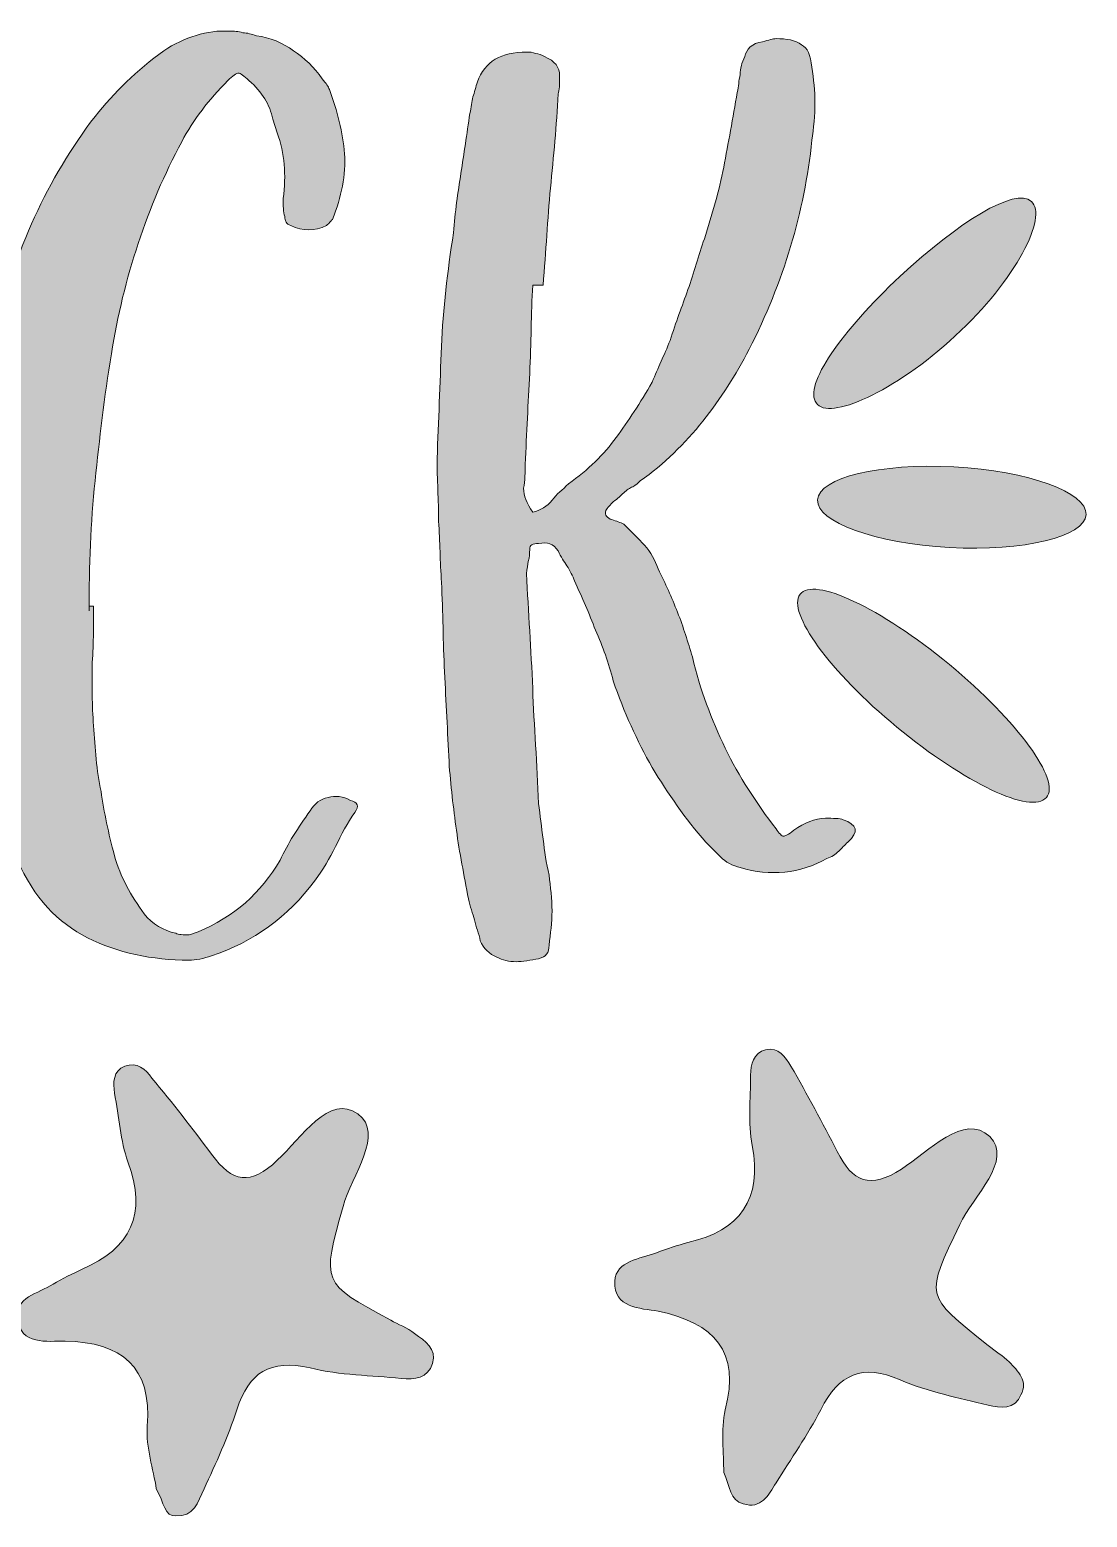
# Model space of a CAD drawing. Header units: inches. Extents: x 0.5 to 5.47, y 0.5 to 5.5.
# Drawn here: x 3.938 to 4.921, y 0.618 to 2.001 of the extents above; entities that cross this region are included whole.
import ezdxf

# ---------------------------------------------------------------- set-up
doc = ezdxf.new("R2010")
doc.units = ezdxf.units.IN
doc.header["$MEASUREMENT"] = 0
doc.layers.add('Calque 1', color=7, linetype='Continuous')

# ---------------------------------------------------------------- blocks, each defined once
blk = doc.blocks.new('block 9')
at = {"layer": 'Calque 1', "true_color": 0xffffff}
h = blk.add_hatch(color=7, dxfattribs=at)
h.dxf.hatch_style = 2
edge = h.paths.add_edge_path()
edge.add_spline(control_points=[(3.9972, 1.4653), (3.9972, 1.4458), (3.9972, 1.4278), (3.9958, 1.4097), (3.9958, 1.3917), (3.9958, 1.3736), (3.9972, 1.3542), (3.9986, 1.3333), (4, 1.3125), (4.0042, 1.2931), (4.0069, 1.2736), (4.0111, 1.2542), (4.0167, 1.2333), (4.0222, 1.2139), (4.0319, 1.1958), (4.0444, 1.1792), (4.0514, 1.1694), (4.0625, 1.1639), (4.0736, 1.1611), (4.0764, 1.1597), (4.0806, 1.1597), (4.0861, 1.1597), (4.0875, 1.1597), (4.0903, 1.1611), (4.0944, 1.1625), (4.1278, 1.1764), (4.1528, 1.1986), (4.1708, 1.2292), (4.1778, 1.2444), (4.1875, 1.2597), (4.1986, 1.275), (4.2028, 1.2819), (4.2083, 1.2861), (4.2153, 1.2875), (4.2222, 1.2889), (4.2292, 1.2889), (4.2361, 1.2847), (4.2431, 1.2833), (4.2444, 1.2792), (4.2403, 1.2736), (4.2333, 1.2639), (4.2278, 1.2528), (4.2222, 1.2417), (4.2167, 1.2306), (4.2111, 1.2208), (4.2028, 1.2097), (4.1778, 1.1764), (4.1458, 1.1528), (4.1069, 1.1403), (4.1, 1.1375), (4.0917, 1.1361), (4.0861, 1.1361), (4.0514, 1.1361), (4.0194, 1.1431), (3.9917, 1.1569), (3.9639, 1.1708), (3.9417, 1.1944), (3.9264, 1.2292), (3.9194, 1.2458), (3.9125, 1.2611), (3.9083, 1.2778), (3.9042, 1.2944), (3.9, 1.3111), (3.8958, 1.3278), (3.8917, 1.3472), (3.8875, 1.3653), (3.8861, 1.3833), (3.8847, 1.4014), (3.8833, 1.4194), (3.8819, 1.4389), (3.8806, 1.4875), (3.8819, 1.5347), (3.8861, 1.5806), (3.8903, 1.6264), (3.8972, 1.6736), (3.9069, 1.7208), (3.9236, 1.7958), (3.9542, 1.8625), (3.9986, 1.9208), (4.0167, 1.9431), (4.0375, 1.9639), (4.0625, 1.9819), (4.0819, 1.9944), (4.1028, 2.0014), (4.1236, 2), (4.1278, 2), (4.1319, 2), (4.1361, 1.9986), (4.1403, 1.9986), (4.1444, 1.9972), (4.1486, 1.9958), (4.1611, 1.9944), (4.1736, 1.9889), (4.1833, 1.9819), (4.1931, 1.975), (4.2028, 1.9667), (4.2097, 1.9556), (4.2139, 1.9514), (4.2153, 1.9486), (4.2167, 1.9458), (4.2236, 1.9264), (4.2292, 1.9056), (4.2306, 1.8861), (4.2319, 1.8667), (4.2278, 1.8458), (4.2194, 1.825), (4.2181, 1.8236), (4.2181, 1.8236), (4.2167, 1.8222), (4.2167, 1.8208), (4.2153, 1.8208), (4.2139, 1.8194), (4.2028, 1.8139), (4.1917, 1.8139), (4.1806, 1.8194), (4.1764, 1.8208), (4.175, 1.8236), (4.175, 1.8278), (4.1736, 1.8319), (4.1736, 1.8375), (4.1736, 1.8444), (4.1764, 1.8667), (4.175, 1.8861), (4.1681, 1.9056), (4.1681, 1.9056), (4.1639, 1.9181), (4.1639, 1.9181), (4.1611, 1.9319), (4.1542, 1.9431), (4.1417, 1.9542), (4.1375, 1.9583), (4.1333, 1.9611), (4.1319, 1.9611), (4.1306, 1.9611), (4.1264, 1.9583), (4.1222, 1.9542), (4.1042, 1.9361), (4.0903, 1.9181), (4.0792, 1.8972), (4.0472, 1.8375), (4.025, 1.7708), (4.0139, 1.7), (4.0069, 1.6597), (4.0028, 1.6208), (3.9986, 1.5819), (3.9944, 1.5431), (3.9931, 1.5028), (3.9931, 1.4611), (3.9931, 1.4611), (3.9931, 1.4653), (3.9931, 1.4653), (3.9931, 1.4653), (3.9972, 1.4653), (3.9972, 1.4653)], knot_values=[0, 0, 0, 0, 1, 1, 1, 2, 2, 2, 3, 3, 3, 4, 4, 4, 5, 5, 5, 6, 6, 6, 7, 7, 7, 8, 8, 8, 9, 9, 9, 10, 10, 10, 11, 11, 11, 12, 12, 12, 13, 13, 13, 14, 14, 14, 15, 15, 15, 16, 16, 16, 17, 17, 17, 18, 18, 18, 19, 19, 19, 20, 20, 20, 21, 21, 21, 22, 22, 22, 23, 23, 23, 24, 24, 24, 25, 25, 25, 26, 26, 26, 27, 27, 27, 28, 28, 28, 29, 29, 29, 30, 30, 30, 31, 31, 31, 32, 32, 32, 33, 33, 33, 34, 34, 34, 35, 35, 35, 36, 36, 36, 37, 37, 37, 38, 38, 38, 39, 39, 39, 40, 40, 40, 41, 41, 41, 42, 42, 42, 43, 43, 43, 44, 44, 44, 45, 45, 45, 46, 46, 46, 47, 47, 47, 48, 48, 48, 49, 49, 49, 50, 50, 50, 51, 51, 51, 51], degree=3, periodic=1)
h = blk.add_hatch(color=7, dxfattribs=at)
h.dxf.hatch_style = 2
edge = h.paths.add_edge_path()
edge.add_spline(control_points=[(4.4056, 1.7639), (4.4042, 1.7375), (4.4042, 1.7097), (4.4028, 1.6819), (4.4014, 1.6542), (4.4, 1.6264), (4.3986, 1.5972), (4.3986, 1.5903), (4.3986, 1.5819), (4.3972, 1.575), (4.3972, 1.5681), (4.4, 1.5611), (4.4056, 1.5528), (4.4125, 1.5542), (4.4194, 1.5583), (4.4236, 1.5639), (4.4278, 1.5694), (4.4333, 1.5736), (4.4389, 1.5792), (4.4569, 1.5917), (4.4722, 1.6069), (4.4833, 1.6222), (4.4944, 1.6375), (4.5056, 1.6542), (4.5167, 1.6736), (4.5194, 1.6806), (4.5222, 1.6861), (4.525, 1.6931), (4.5278, 1.6986), (4.5306, 1.7056), (4.5333, 1.7125), (4.5389, 1.7292), (4.5444, 1.7444), (4.55, 1.7597), (4.5556, 1.775), (4.5597, 1.7917), (4.5653, 1.8069), (4.5722, 1.8292), (4.5792, 1.8514), (4.5833, 1.8736), (4.5875, 1.8958), (4.5917, 1.9194), (4.5958, 1.9431), (4.5972, 1.9486), (4.5972, 1.9542), (4.5986, 1.9597), (4.5986, 1.9653), (4.6, 1.9708), (4.6028, 1.9764), (4.6042, 1.9833), (4.6097, 1.9889), (4.6194, 1.9903), (4.625, 1.9917), (4.6292, 1.9931), (4.6319, 1.9931), (4.6417, 1.9931), (4.65, 1.9917), (4.6556, 1.9875), (4.6611, 1.9847), (4.6639, 1.9778), (4.6653, 1.9667), (4.6667, 1.9556), (4.6681, 1.9444), (4.6681, 1.9333), (4.6681, 1.9222), (4.6667, 1.9097), (4.6653, 1.8986), (4.6583, 1.8319), (4.6389, 1.7667), (4.6069, 1.7042), (4.5944, 1.6806), (4.5806, 1.6583), (4.5639, 1.6375), (4.5472, 1.6167), (4.5278, 1.5972), (4.5056, 1.5819), (4.5042, 1.5806), (4.5014, 1.5778), (4.4986, 1.5764), (4.4958, 1.575), (4.4931, 1.5736), (4.4903, 1.5708), (4.4875, 1.5681), (4.4847, 1.5653), (4.4806, 1.5625), (4.4778, 1.5597), (4.475, 1.5569), (4.4736, 1.5542), (4.4722, 1.55), (4.475, 1.5472), (4.4792, 1.5458), (4.4833, 1.5444), (4.4875, 1.5431), (4.4903, 1.5417), (4.4972, 1.5347), (4.5042, 1.5278), (4.5097, 1.5222), (4.5153, 1.5153), (4.5194, 1.5083), (4.5222, 1.5), (4.5292, 1.4861), (4.5347, 1.4736), (4.5403, 1.4597), (4.5458, 1.4458), (4.55, 1.4319), (4.5542, 1.4181), (4.5611, 1.3875), (4.5722, 1.3597), (4.5847, 1.3333), (4.5972, 1.3069), (4.6139, 1.2819), (4.6319, 1.2583), (4.6347, 1.2542), (4.6375, 1.2514), (4.6389, 1.2514), (4.6403, 1.2514), (4.6431, 1.2528), (4.6486, 1.2569), (4.6583, 1.2639), (4.6681, 1.2681), (4.6778, 1.2681), (4.6847, 1.2681), (4.6917, 1.2681), (4.6944, 1.2667), (4.7069, 1.2625), (4.7097, 1.2556), (4.6986, 1.2458), (4.6958, 1.2431), (4.6931, 1.2403), (4.6903, 1.2375), (4.6875, 1.2347), (4.6833, 1.2319), (4.6792, 1.2306), (4.6542, 1.2167), (4.6264, 1.2139), (4.5986, 1.2222), (4.5917, 1.2236), (4.5847, 1.2278), (4.5806, 1.2319), (4.5764, 1.2361), (4.5708, 1.2417), (4.5667, 1.2458), (4.5472, 1.2681), (4.5319, 1.2903), (4.5167, 1.3153), (4.5028, 1.3403), (4.4903, 1.3667), (4.4806, 1.3958), (4.4764, 1.4125), (4.4708, 1.4278), (4.4639, 1.4431), (4.4583, 1.4583), (4.4514, 1.4736), (4.4444, 1.4889), (4.4431, 1.4931), (4.4403, 1.4986), (4.4375, 1.5028), (4.4347, 1.5069), (4.4319, 1.5111), (4.4292, 1.5167), (4.425, 1.5236), (4.4194, 1.525), (4.4111, 1.5236), (4.4056, 1.5236), (4.4028, 1.5222), (4.4028, 1.5181), (4.4028, 1.5139), (4.4028, 1.5111), (4.4014, 1.5069), (4.4014, 1.5042), (4.4, 1.5), (4.4, 1.4958), (4.4014, 1.4597), (4.4042, 1.425), (4.4056, 1.3889), (4.4069, 1.3542), (4.4097, 1.3181), (4.4111, 1.2819), (4.4125, 1.2708), (4.4139, 1.2597), (4.4153, 1.2486), (4.4167, 1.2375), (4.4181, 1.2264), (4.4208, 1.2153), (4.4222, 1.2042), (4.4236, 1.1931), (4.4236, 1.1819), (4.4236, 1.1708), (4.4222, 1.1611), (4.4208, 1.15), (4.4208, 1.1431), (4.4181, 1.1389), (4.4111, 1.1375), (4.4042, 1.1361), (4.3958, 1.1347), (4.3903, 1.1347), (4.3833, 1.1347), (4.3778, 1.1361), (4.3722, 1.1389), (4.3653, 1.1417), (4.3597, 1.1472), (4.3569, 1.1542), (4.3556, 1.1611), (4.3528, 1.1667), (4.3514, 1.1736), (4.35, 1.1792), (4.3472, 1.1861), (4.3458, 1.1931), (4.3417, 1.2153), (4.3375, 1.2361), (4.3347, 1.2569), (4.3319, 1.2778), (4.3292, 1.2986), (4.3278, 1.3208), (4.3264, 1.3486), (4.325, 1.3764), (4.3236, 1.4042), (4.3222, 1.4319), (4.3222, 1.4597), (4.3208, 1.4875), (4.3194, 1.5069), (4.3194, 1.525), (4.3181, 1.5444), (4.3181, 1.5639), (4.3167, 1.5833), (4.3167, 1.6028), (4.3181, 1.6375), (4.3194, 1.6722), (4.3208, 1.7069), (4.3222, 1.7417), (4.3264, 1.7764), (4.3319, 1.8125), (4.3333, 1.8319), (4.3361, 1.85), (4.3389, 1.8681), (4.3417, 1.8861), (4.3444, 1.9042), (4.3472, 1.9236), (4.3486, 1.9292), (4.3486, 1.9347), (4.35, 1.9389), (4.3514, 1.9431), (4.3528, 1.9486), (4.3542, 1.9528), (4.3611, 1.9722), (4.3764, 1.9806), (4.4, 1.9806), (4.4028, 1.9806), (4.4056, 1.9806), (4.4083, 1.9792), (4.4111, 1.9792), (4.4139, 1.9778), (4.4167, 1.9764), (4.4264, 1.9722), (4.4306, 1.9667), (4.4306, 1.9583), (4.4306, 1.9514), (4.4306, 1.9444), (4.4292, 1.9417), (4.4278, 1.9125), (4.425, 1.8833), (4.4222, 1.8542), (4.4194, 1.825), (4.4181, 1.7958), (4.4153, 1.7639), (4.4153, 1.7639), (4.4056, 1.7639), (4.4056, 1.7639)], knot_values=[0, 0, 0, 0, 1, 1, 1, 2, 2, 2, 3, 3, 3, 4, 4, 4, 5, 5, 5, 6, 6, 6, 7, 7, 7, 8, 8, 8, 9, 9, 9, 10, 10, 10, 11, 11, 11, 12, 12, 12, 13, 13, 13, 14, 14, 14, 15, 15, 15, 16, 16, 16, 17, 17, 17, 18, 18, 18, 19, 19, 19, 20, 20, 20, 21, 21, 21, 22, 22, 22, 23, 23, 23, 24, 24, 24, 25, 25, 25, 26, 26, 26, 27, 27, 27, 28, 28, 28, 29, 29, 29, 30, 30, 30, 31, 31, 31, 32, 32, 32, 33, 33, 33, 34, 34, 34, 35, 35, 35, 36, 36, 36, 37, 37, 37, 38, 38, 38, 39, 39, 39, 40, 40, 40, 41, 41, 41, 42, 42, 42, 43, 43, 43, 44, 44, 44, 45, 45, 45, 46, 46, 46, 47, 47, 47, 48, 48, 48, 49, 49, 49, 50, 50, 50, 51, 51, 51, 52, 52, 52, 53, 53, 53, 54, 54, 54, 55, 55, 55, 56, 56, 56, 57, 57, 57, 58, 58, 58, 59, 59, 59, 60, 60, 60, 61, 61, 61, 62, 62, 62, 63, 63, 63, 64, 64, 64, 65, 65, 65, 66, 66, 66, 67, 67, 67, 68, 68, 68, 69, 69, 69, 70, 70, 70, 71, 71, 71, 72, 72, 72, 73, 73, 73, 74, 74, 74, 75, 75, 75, 76, 76, 76, 77, 77, 77, 78, 78, 78, 79, 79, 79, 80, 80, 80, 81, 81, 81, 82, 82, 82, 83, 83, 83, 84, 84, 84, 85, 85, 85, 86, 86, 86, 87, 87, 87, 88, 88, 88, 89, 89, 89, 89], degree=3, periodic=1)
at = {"layer": 'Calque 1', "lineweight": 0}
for points, knots in [([(3.9972, 1.4653), (3.9972, 1.4458), (3.9972, 1.4278), (3.9958, 1.4097), (3.9958, 1.3917), (3.9958, 1.3736), (3.9972, 1.3542), (3.9986, 1.3333), (4, 1.3125), (4.0042, 1.2931), (4.0069, 1.2736), (4.0111, 1.2542), (4.0167, 1.2333), (4.0222, 1.2139), (4.0319, 1.1958), (4.0444, 1.1792), (4.0514, 1.1694), (4.0625, 1.1639), (4.0736, 1.1611), (4.0764, 1.1597), (4.0806, 1.1597), (4.0861, 1.1597), (4.0875, 1.1597), (4.0903, 1.1611), (4.0944, 1.1625), (4.1278, 1.1764), (4.1528, 1.1986), (4.1708, 1.2292), (4.1778, 1.2444), (4.1875, 1.2597), (4.1986, 1.275), (4.2028, 1.2819), (4.2083, 1.2861), (4.2153, 1.2875), (4.2222, 1.2889), (4.2292, 1.2889), (4.2361, 1.2847), (4.2431, 1.2833), (4.2444, 1.2792), (4.2403, 1.2736), (4.2333, 1.2639), (4.2278, 1.2528), (4.2222, 1.2417), (4.2167, 1.2306), (4.2111, 1.2208), (4.2028, 1.2097), (4.1778, 1.1764), (4.1458, 1.1528), (4.1069, 1.1403), (4.1, 1.1375), (4.0917, 1.1361), (4.0861, 1.1361), (4.0514, 1.1361), (4.0194, 1.1431), (3.9917, 1.1569), (3.9639, 1.1708), (3.9417, 1.1944), (3.9264, 1.2292), (3.9194, 1.2458), (3.9125, 1.2611), (3.9083, 1.2778), (3.9042, 1.2944), (3.9, 1.3111), (3.8958, 1.3278), (3.8917, 1.3472), (3.8875, 1.3653), (3.8861, 1.3833), (3.8847, 1.4014), (3.8833, 1.4194), (3.8819, 1.4389), (3.8806, 1.4875), (3.8819, 1.5347), (3.8861, 1.5806), (3.8903, 1.6264), (3.8972, 1.6736), (3.9069, 1.7208), (3.9236, 1.7958), (3.9542, 1.8625), (3.9986, 1.9208), (4.0167, 1.9431), (4.0375, 1.9639), (4.0625, 1.9819), (4.0819, 1.9944), (4.1028, 2.0014), (4.1236, 2), (4.1278, 2), (4.1319, 2), (4.1361, 1.9986), (4.1403, 1.9986), (4.1444, 1.9972), (4.1486, 1.9958), (4.1611, 1.9944), (4.1736, 1.9889), (4.1833, 1.9819), (4.1931, 1.975), (4.2028, 1.9667), (4.2097, 1.9556), (4.2139, 1.9514), (4.2153, 1.9486), (4.2167, 1.9458), (4.2236, 1.9264), (4.2292, 1.9056), (4.2306, 1.8861), (4.2319, 1.8667), (4.2278, 1.8458), (4.2194, 1.825), (4.2181, 1.8236), (4.2181, 1.8236), (4.2167, 1.8222), (4.2167, 1.8208), (4.2153, 1.8208), (4.2139, 1.8194), (4.2028, 1.8139), (4.1917, 1.8139), (4.1806, 1.8194), (4.1764, 1.8208), (4.175, 1.8236), (4.175, 1.8278), (4.1736, 1.8319), (4.1736, 1.8375), (4.1736, 1.8444), (4.1764, 1.8667), (4.175, 1.8861), (4.1681, 1.9056), (4.1681, 1.9056), (4.1639, 1.9181), (4.1639, 1.9181), (4.1611, 1.9319), (4.1542, 1.9431), (4.1417, 1.9542), (4.1375, 1.9583), (4.1333, 1.9611), (4.1319, 1.9611), (4.1306, 1.9611), (4.1264, 1.9583), (4.1222, 1.9542), (4.1042, 1.9361), (4.0903, 1.9181), (4.0792, 1.8972), (4.0472, 1.8375), (4.025, 1.7708), (4.0139, 1.7), (4.0069, 1.6597), (4.0028, 1.6208), (3.9986, 1.5819), (3.9944, 1.5431), (3.9931, 1.5028), (3.9931, 1.4611), (3.9931, 1.4611), (3.9931, 1.4653), (3.9931, 1.4653), (3.9931, 1.4653), (3.9972, 1.4653), (3.9972, 1.4653)], [0, 0, 0, 0, 1, 1, 1, 2, 2, 2, 3, 3, 3, 4, 4, 4, 5, 5, 5, 6, 6, 6, 7, 7, 7, 8, 8, 8, 9, 9, 9, 10, 10, 10, 11, 11, 11, 12, 12, 12, 13, 13, 13, 14, 14, 14, 15, 15, 15, 16, 16, 16, 17, 17, 17, 18, 18, 18, 19, 19, 19, 20, 20, 20, 21, 21, 21, 22, 22, 22, 23, 23, 23, 24, 24, 24, 25, 25, 25, 26, 26, 26, 27, 27, 27, 28, 28, 28, 29, 29, 29, 30, 30, 30, 31, 31, 31, 32, 32, 32, 33, 33, 33, 34, 34, 34, 35, 35, 35, 36, 36, 36, 37, 37, 37, 38, 38, 38, 39, 39, 39, 40, 40, 40, 41, 41, 41, 42, 42, 42, 43, 43, 43, 44, 44, 44, 45, 45, 45, 46, 46, 46, 47, 47, 47, 48, 48, 48, 49, 49, 49, 50, 50, 50, 51, 51, 51, 51]), ([(4.4056, 1.7639), (4.4042, 1.7375), (4.4042, 1.7097), (4.4028, 1.6819), (4.4014, 1.6542), (4.4, 1.6264), (4.3986, 1.5972), (4.3986, 1.5903), (4.3986, 1.5819), (4.3972, 1.575), (4.3972, 1.5681), (4.4, 1.5611), (4.4056, 1.5528), (4.4125, 1.5542), (4.4194, 1.5583), (4.4236, 1.5639), (4.4278, 1.5694), (4.4333, 1.5736), (4.4389, 1.5792), (4.4569, 1.5917), (4.4722, 1.6069), (4.4833, 1.6222), (4.4944, 1.6375), (4.5056, 1.6542), (4.5167, 1.6736), (4.5194, 1.6806), (4.5222, 1.6861), (4.525, 1.6931), (4.5278, 1.6986), (4.5306, 1.7056), (4.5333, 1.7125), (4.5389, 1.7292), (4.5444, 1.7444), (4.55, 1.7597), (4.5556, 1.775), (4.5597, 1.7917), (4.5653, 1.8069), (4.5722, 1.8292), (4.5792, 1.8514), (4.5833, 1.8736), (4.5875, 1.8958), (4.5917, 1.9194), (4.5958, 1.9431), (4.5972, 1.9486), (4.5972, 1.9542), (4.5986, 1.9597), (4.5986, 1.9653), (4.6, 1.9708), (4.6028, 1.9764), (4.6042, 1.9833), (4.6097, 1.9889), (4.6194, 1.9903), (4.625, 1.9917), (4.6292, 1.9931), (4.6319, 1.9931), (4.6417, 1.9931), (4.65, 1.9917), (4.6556, 1.9875), (4.6611, 1.9847), (4.6639, 1.9778), (4.6653, 1.9667), (4.6667, 1.9556), (4.6681, 1.9444), (4.6681, 1.9333), (4.6681, 1.9222), (4.6667, 1.9097), (4.6653, 1.8986), (4.6583, 1.8319), (4.6389, 1.7667), (4.6069, 1.7042), (4.5944, 1.6806), (4.5806, 1.6583), (4.5639, 1.6375), (4.5472, 1.6167), (4.5278, 1.5972), (4.5056, 1.5819), (4.5042, 1.5806), (4.5014, 1.5778), (4.4986, 1.5764), (4.4958, 1.575), (4.4931, 1.5736), (4.4903, 1.5708), (4.4875, 1.5681), (4.4847, 1.5653), (4.4806, 1.5625), (4.4778, 1.5597), (4.475, 1.5569), (4.4736, 1.5542), (4.4722, 1.55), (4.475, 1.5472), (4.4792, 1.5458), (4.4833, 1.5444), (4.4875, 1.5431), (4.4903, 1.5417), (4.4972, 1.5347), (4.5042, 1.5278), (4.5097, 1.5222), (4.5153, 1.5153), (4.5194, 1.5083), (4.5222, 1.5), (4.5292, 1.4861), (4.5347, 1.4736), (4.5403, 1.4597), (4.5458, 1.4458), (4.55, 1.4319), (4.5542, 1.4181), (4.5611, 1.3875), (4.5722, 1.3597), (4.5847, 1.3333), (4.5972, 1.3069), (4.6139, 1.2819), (4.6319, 1.2583), (4.6347, 1.2542), (4.6375, 1.2514), (4.6389, 1.2514), (4.6403, 1.2514), (4.6431, 1.2528), (4.6486, 1.2569), (4.6583, 1.2639), (4.6681, 1.2681), (4.6778, 1.2681), (4.6847, 1.2681), (4.6917, 1.2681), (4.6944, 1.2667), (4.7069, 1.2625), (4.7097, 1.2556), (4.6986, 1.2458), (4.6958, 1.2431), (4.6931, 1.2403), (4.6903, 1.2375), (4.6875, 1.2347), (4.6833, 1.2319), (4.6792, 1.2306), (4.6542, 1.2167), (4.6264, 1.2139), (4.5986, 1.2222), (4.5917, 1.2236), (4.5847, 1.2278), (4.5806, 1.2319), (4.5764, 1.2361), (4.5708, 1.2417), (4.5667, 1.2458), (4.5472, 1.2681), (4.5319, 1.2903), (4.5167, 1.3153), (4.5028, 1.3403), (4.4903, 1.3667), (4.4806, 1.3958), (4.4764, 1.4125), (4.4708, 1.4278), (4.4639, 1.4431), (4.4583, 1.4583), (4.4514, 1.4736), (4.4444, 1.4889), (4.4431, 1.4931), (4.4403, 1.4986), (4.4375, 1.5028), (4.4347, 1.5069), (4.4319, 1.5111), (4.4292, 1.5167), (4.425, 1.5236), (4.4194, 1.525), (4.4111, 1.5236), (4.4056, 1.5236), (4.4028, 1.5222), (4.4028, 1.5181), (4.4028, 1.5139), (4.4028, 1.5111), (4.4014, 1.5069), (4.4014, 1.5042), (4.4, 1.5), (4.4, 1.4958), (4.4014, 1.4597), (4.4042, 1.425), (4.4056, 1.3889), (4.4069, 1.3542), (4.4097, 1.3181), (4.4111, 1.2819), (4.4125, 1.2708), (4.4139, 1.2597), (4.4153, 1.2486), (4.4167, 1.2375), (4.4181, 1.2264), (4.4208, 1.2153), (4.4222, 1.2042), (4.4236, 1.1931), (4.4236, 1.1819), (4.4236, 1.1708), (4.4222, 1.1611), (4.4208, 1.15), (4.4208, 1.1431), (4.4181, 1.1389), (4.4111, 1.1375), (4.4042, 1.1361), (4.3958, 1.1347), (4.3903, 1.1347), (4.3833, 1.1347), (4.3778, 1.1361), (4.3722, 1.1389), (4.3653, 1.1417), (4.3597, 1.1472), (4.3569, 1.1542), (4.3556, 1.1611), (4.3528, 1.1667), (4.3514, 1.1736), (4.35, 1.1792), (4.3472, 1.1861), (4.3458, 1.1931), (4.3417, 1.2153), (4.3375, 1.2361), (4.3347, 1.2569), (4.3319, 1.2778), (4.3292, 1.2986), (4.3278, 1.3208), (4.3264, 1.3486), (4.325, 1.3764), (4.3236, 1.4042), (4.3222, 1.4319), (4.3222, 1.4597), (4.3208, 1.4875), (4.3194, 1.5069), (4.3194, 1.525), (4.3181, 1.5444), (4.3181, 1.5639), (4.3167, 1.5833), (4.3167, 1.6028), (4.3181, 1.6375), (4.3194, 1.6722), (4.3208, 1.7069), (4.3222, 1.7417), (4.3264, 1.7764), (4.3319, 1.8125), (4.3333, 1.8319), (4.3361, 1.85), (4.3389, 1.8681), (4.3417, 1.8861), (4.3444, 1.9042), (4.3472, 1.9236), (4.3486, 1.9292), (4.3486, 1.9347), (4.35, 1.9389), (4.3514, 1.9431), (4.3528, 1.9486), (4.3542, 1.9528), (4.3611, 1.9722), (4.3764, 1.9806), (4.4, 1.9806), (4.4028, 1.9806), (4.4056, 1.9806), (4.4083, 1.9792), (4.4111, 1.9792), (4.4139, 1.9778), (4.4167, 1.9764), (4.4264, 1.9722), (4.4306, 1.9667), (4.4306, 1.9583), (4.4306, 1.9514), (4.4306, 1.9444), (4.4292, 1.9417), (4.4278, 1.9125), (4.425, 1.8833), (4.4222, 1.8542), (4.4194, 1.825), (4.4181, 1.7958), (4.4153, 1.7639), (4.4153, 1.7639), (4.4056, 1.7639), (4.4056, 1.7639)], [0, 0, 0, 0, 1, 1, 1, 2, 2, 2, 3, 3, 3, 4, 4, 4, 5, 5, 5, 6, 6, 6, 7, 7, 7, 8, 8, 8, 9, 9, 9, 10, 10, 10, 11, 11, 11, 12, 12, 12, 13, 13, 13, 14, 14, 14, 15, 15, 15, 16, 16, 16, 17, 17, 17, 18, 18, 18, 19, 19, 19, 20, 20, 20, 21, 21, 21, 22, 22, 22, 23, 23, 23, 24, 24, 24, 25, 25, 25, 26, 26, 26, 27, 27, 27, 28, 28, 28, 29, 29, 29, 30, 30, 30, 31, 31, 31, 32, 32, 32, 33, 33, 33, 34, 34, 34, 35, 35, 35, 36, 36, 36, 37, 37, 37, 38, 38, 38, 39, 39, 39, 40, 40, 40, 41, 41, 41, 42, 42, 42, 43, 43, 43, 44, 44, 44, 45, 45, 45, 46, 46, 46, 47, 47, 47, 48, 48, 48, 49, 49, 49, 50, 50, 50, 51, 51, 51, 52, 52, 52, 53, 53, 53, 54, 54, 54, 55, 55, 55, 56, 56, 56, 57, 57, 57, 58, 58, 58, 59, 59, 59, 60, 60, 60, 61, 61, 61, 62, 62, 62, 63, 63, 63, 64, 64, 64, 65, 65, 65, 66, 66, 66, 67, 67, 67, 68, 68, 68, 69, 69, 69, 70, 70, 70, 71, 71, 71, 72, 72, 72, 73, 73, 73, 74, 74, 74, 75, 75, 75, 76, 76, 76, 77, 77, 77, 78, 78, 78, 79, 79, 79, 80, 80, 80, 81, 81, 81, 82, 82, 82, 83, 83, 83, 84, 84, 84, 85, 85, 85, 86, 86, 86, 87, 87, 87, 88, 88, 88, 89, 89, 89, 89])]:
    blk.add_open_spline(points, degree=3, knots=knots, dxfattribs=at)
blk = doc.blocks.new('block 7')
at = {"layer": 'Calque 1'}
blk.add_blockref('block 9', (0, 0), dxfattribs=at)
blk = doc.blocks.new('block 3')
at = {"layer": 'Calque 1'}
blk.add_blockref('block 7', (0, 0), dxfattribs=at)
blk = doc.blocks.new('block 11')
at = {"layer": 'Calque 1', "true_color": 0xcc7b26}
h = blk.add_hatch(color=32, dxfattribs=at)
h.dxf.hatch_style = 2
edge = h.paths.add_edge_path()
edge.add_spline(control_points=[(4.5833, 0.6597), (4.5833, 0.6778), (4.5806, 0.6986), (4.5847, 0.7181), (4.5986, 0.7722), (4.575, 0.7986), (4.5222, 0.8097), (4.5056, 0.8125), (4.4806, 0.8125), (4.4819, 0.8375), (4.4833, 0.8569), (4.5056, 0.8583), (4.5208, 0.8639), (4.5306, 0.8681), (4.5403, 0.8708), (4.55, 0.8736), (4.5986, 0.8847), (4.6194, 0.9139), (4.6097, 0.9639), (4.6056, 0.9847), (4.6083, 1.0069), (4.6083, 1.0292), (4.6083, 1.0389), (4.6111, 1.05), (4.6222, 1.0528), (4.6347, 1.0556), (4.6403, 1.0458), (4.6458, 1.0375), (4.6611, 1.0111), (4.675, 0.9847), (4.6889, 0.9583), (4.7028, 0.9292), (4.7194, 0.9236), (4.7486, 0.9417), (4.7736, 0.9583), (4.8069, 0.9944), (4.8306, 0.9722), (4.8528, 0.95), (4.8153, 0.9167), (4.8028, 0.8903), (4.7708, 0.8236), (4.7694, 0.825), (4.8292, 0.7778), (4.8361, 0.7722), (4.8431, 0.7681), (4.8486, 0.7625), (4.8569, 0.7542), (4.8667, 0.7444), (4.8597, 0.7319), (4.8542, 0.7181), (4.8403, 0.7194), (4.8292, 0.7222), (4.8014, 0.7292), (4.7736, 0.7347), (4.7472, 0.7458), (4.7125, 0.7611), (4.6903, 0.7514), (4.6736, 0.7181), (4.6611, 0.6944), (4.6458, 0.6722), (4.6319, 0.65), (4.625, 0.6389), (4.6181, 0.625), (4.6014, 0.6306), (4.5889, 0.6333), (4.5889, 0.6472), (4.5833, 0.6597)], knot_values=[0, 0, 0, 0, 1, 1, 1, 2, 2, 2, 3, 3, 3, 4, 4, 4, 5, 5, 5, 6, 6, 6, 7, 7, 7, 8, 8, 8, 9, 9, 9, 10, 10, 10, 11, 11, 11, 12, 12, 12, 13, 13, 13, 14, 14, 14, 15, 15, 15, 16, 16, 16, 17, 17, 17, 18, 18, 18, 19, 19, 19, 20, 20, 20, 21, 21, 21, 22, 22, 22, 22], degree=3, periodic=1)
h = blk.add_hatch(color=32, dxfattribs=at)
h.dxf.hatch_style = 2
edge = h.paths.add_edge_path()
edge.add_spline(control_points=[(4.0556, 0.6444), (4.0528, 0.6625), (4.0458, 0.6833), (4.0472, 0.7028), (4.0514, 0.7583), (4.0236, 0.7806), (3.9708, 0.7819), (3.9542, 0.7819), (3.9292, 0.7778), (3.9264, 0.8028), (3.9236, 0.8222), (3.9458, 0.8264), (3.9597, 0.8347), (3.9681, 0.8403), (3.9778, 0.8444), (3.9861, 0.8486), (4.0319, 0.8681), (4.0472, 0.9), (4.0292, 0.9486), (4.0222, 0.9681), (4.0208, 0.9903), (4.0167, 1.0125), (4.0153, 1.0222), (4.0153, 1.0333), (4.0264, 1.0375), (4.0375, 1.0417), (4.0458, 1.0347), (4.0514, 1.0264), (4.0708, 1.0028), (4.0889, 0.9806), (4.1069, 0.9556), (4.1264, 0.9292), (4.1431, 0.9264), (4.1681, 0.95), (4.1903, 0.9708), (4.2167, 1.0125), (4.2431, 0.9931), (4.2681, 0.975), (4.2375, 0.9361), (4.2292, 0.9069), (4.2097, 0.8361), (4.2083, 0.8361), (4.2736, 0.8014), (4.2806, 0.7972), (4.2889, 0.7944), (4.2958, 0.7889), (4.3056, 0.7819), (4.3167, 0.775), (4.3125, 0.7611), (4.3083, 0.7472), (4.2958, 0.7458), (4.2833, 0.7472), (4.2556, 0.75), (4.2264, 0.75), (4.1986, 0.7569), (4.1611, 0.7653), (4.1417, 0.7528), (4.1306, 0.7181), (4.1222, 0.6931), (4.1111, 0.6681), (4.1, 0.6444), (4.0944, 0.6319), (4.0903, 0.6181), (4.0736, 0.6194), (4.0639, 0.6181), (4.0625, 0.6319), (4.0556, 0.6444)], knot_values=[0, 0, 0, 0, 1, 1, 1, 2, 2, 2, 3, 3, 3, 4, 4, 4, 5, 5, 5, 6, 6, 6, 7, 7, 7, 8, 8, 8, 9, 9, 9, 10, 10, 10, 11, 11, 11, 12, 12, 12, 13, 13, 13, 14, 14, 14, 15, 15, 15, 16, 16, 16, 17, 17, 17, 18, 18, 18, 19, 19, 19, 20, 20, 20, 21, 21, 21, 22, 22, 22, 22], degree=3, periodic=1)
at = {"layer": 'Calque 1', "lineweight": 0}
for points in [[(4.5833, 0.6597), (4.5833, 0.6778), (4.5806, 0.6986), (4.5847, 0.7181), (4.5986, 0.7722), (4.575, 0.7986), (4.5222, 0.8097), (4.5056, 0.8125), (4.4806, 0.8125), (4.4819, 0.8375), (4.4833, 0.8569), (4.5056, 0.8583), (4.5208, 0.8639), (4.5306, 0.8681), (4.5403, 0.8708), (4.55, 0.8736), (4.5986, 0.8847), (4.6194, 0.9139), (4.6097, 0.9639), (4.6056, 0.9847), (4.6083, 1.0069), (4.6083, 1.0292), (4.6083, 1.0389), (4.6111, 1.05), (4.6222, 1.0528), (4.6347, 1.0556), (4.6403, 1.0458), (4.6458, 1.0375), (4.6611, 1.0111), (4.675, 0.9847), (4.6889, 0.9583), (4.7028, 0.9292), (4.7194, 0.9236), (4.7486, 0.9417), (4.7736, 0.9583), (4.8069, 0.9944), (4.8306, 0.9722), (4.8528, 0.95), (4.8153, 0.9167), (4.8028, 0.8903), (4.7708, 0.8236), (4.7694, 0.825), (4.8292, 0.7778), (4.8361, 0.7722), (4.8431, 0.7681), (4.8486, 0.7625), (4.8569, 0.7542), (4.8667, 0.7444), (4.8597, 0.7319), (4.8542, 0.7181), (4.8403, 0.7194), (4.8292, 0.7222), (4.8014, 0.7292), (4.7736, 0.7347), (4.7472, 0.7458), (4.7125, 0.7611), (4.6903, 0.7514), (4.6736, 0.7181), (4.6611, 0.6944), (4.6458, 0.6722), (4.6319, 0.65), (4.625, 0.6389), (4.6181, 0.625), (4.6014, 0.6306), (4.5889, 0.6333), (4.5889, 0.6472), (4.5833, 0.6597)], [(4.0556, 0.6444), (4.0528, 0.6625), (4.0458, 0.6833), (4.0472, 0.7028), (4.0514, 0.7583), (4.0236, 0.7806), (3.9708, 0.7819), (3.9542, 0.7819), (3.9292, 0.7778), (3.9264, 0.8028), (3.9236, 0.8222), (3.9458, 0.8264), (3.9597, 0.8347), (3.9681, 0.8403), (3.9778, 0.8444), (3.9861, 0.8486), (4.0319, 0.8681), (4.0472, 0.9), (4.0292, 0.9486), (4.0222, 0.9681), (4.0208, 0.9903), (4.0167, 1.0125), (4.0153, 1.0222), (4.0153, 1.0333), (4.0264, 1.0375), (4.0375, 1.0417), (4.0458, 1.0347), (4.0514, 1.0264), (4.0708, 1.0028), (4.0889, 0.9806), (4.1069, 0.9556), (4.1264, 0.9292), (4.1431, 0.9264), (4.1681, 0.95), (4.1903, 0.9708), (4.2167, 1.0125), (4.2431, 0.9931), (4.2681, 0.975), (4.2375, 0.9361), (4.2292, 0.9069), (4.2097, 0.8361), (4.2083, 0.8361), (4.2736, 0.8014), (4.2806, 0.7972), (4.2889, 0.7944), (4.2958, 0.7889), (4.3056, 0.7819), (4.3167, 0.775), (4.3125, 0.7611), (4.3083, 0.7472), (4.2958, 0.7458), (4.2833, 0.7472), (4.2556, 0.75), (4.2264, 0.75), (4.1986, 0.7569), (4.1611, 0.7653), (4.1417, 0.7528), (4.1306, 0.7181), (4.1222, 0.6931), (4.1111, 0.6681), (4.1, 0.6444), (4.0944, 0.6319), (4.0903, 0.6181), (4.0736, 0.6194), (4.0639, 0.6181), (4.0625, 0.6319), (4.0556, 0.6444)]]:
    blk.add_open_spline(points, degree=3, knots=[0, 0, 0, 0, 1, 1, 1, 2, 2, 2, 3, 3, 3, 4, 4, 4, 5, 5, 5, 6, 6, 6, 7, 7, 7, 8, 8, 8, 9, 9, 9, 10, 10, 10, 11, 11, 11, 12, 12, 12, 13, 13, 13, 14, 14, 14, 15, 15, 15, 16, 16, 16, 17, 17, 17, 18, 18, 18, 19, 19, 19, 20, 20, 20, 21, 21, 21, 22, 22, 22, 22], dxfattribs=at)
blk = doc.blocks.new('block 12')
at = {"layer": 'Calque 1', "true_color": 0xd48c41}
h = blk.add_hatch(color=23, dxfattribs=at)
h.dxf.hatch_style = 2
edge = h.paths.add_edge_path()
edge.add_spline(control_points=[(4.7986, 1.7167), (4.8556, 1.7694), (4.8847, 1.8278), (4.8694, 1.8417), (4.8542, 1.8556), (4.8014, 1.8222), (4.7472, 1.7722), (4.6931, 1.7208), (4.6569, 1.6708), (4.6694, 1.6542), (4.6806, 1.6375), (4.7417, 1.6639), (4.7986, 1.7167)], knot_values=[0, 0, 0, 0, 1, 1, 1, 2, 2, 2, 3, 3, 3, 4, 4, 4, 4], degree=3, periodic=1)
h = blk.add_hatch(color=23, dxfattribs=at)
h.dxf.hatch_style = 2
edge = h.paths.add_edge_path()
edge.add_spline(control_points=[(4.6706, 1.5642), (4.6717, 1.5848), (4.7285, 1.5985), (4.7974, 1.5948), (4.8664, 1.591), (4.9213, 1.5712), (4.9202, 1.5505), (4.9191, 1.5298), (4.8623, 1.5161), (4.7933, 1.5199), (4.7244, 1.5237), (4.6694, 1.5435), (4.6706, 1.5642)], knot_values=[0, 0, 0, 0, 1, 1, 1, 2, 2, 2, 3, 3, 3, 4, 4, 4, 4], degree=3, periodic=1)
h = blk.add_hatch(color=23, dxfattribs=at)
h.dxf.hatch_style = 2
edge = h.paths.add_edge_path()
edge.add_spline(control_points=[(4.7931, 1.4111), (4.7292, 1.4639), (4.6667, 1.4931), (4.6542, 1.4764), (4.6417, 1.4597), (4.6819, 1.4042), (4.7444, 1.3528), (4.8069, 1.3014), (4.8694, 1.2708), (4.8833, 1.2875), (4.8972, 1.3028), (4.8569, 1.3583), (4.7931, 1.4111)], knot_values=[0, 0, 0, 0, 1, 1, 1, 2, 2, 2, 3, 3, 3, 4, 4, 4, 4], degree=3, periodic=1)
at = {"layer": 'Calque 1', "lineweight": 0}
for points in [[(4.7986, 1.7167), (4.8556, 1.7694), (4.8847, 1.8278), (4.8694, 1.8417), (4.8542, 1.8556), (4.8014, 1.8222), (4.7472, 1.7722), (4.6931, 1.7208), (4.6569, 1.6708), (4.6694, 1.6542), (4.6806, 1.6375), (4.7417, 1.6639), (4.7986, 1.7167)], [(4.6706, 1.5642), (4.6717, 1.5848), (4.7285, 1.5985), (4.7974, 1.5948), (4.8664, 1.591), (4.9213, 1.5712), (4.9202, 1.5505), (4.9191, 1.5298), (4.8623, 1.5161), (4.7933, 1.5199), (4.7244, 1.5237), (4.6694, 1.5435), (4.6706, 1.5642)], [(4.7931, 1.4111), (4.7292, 1.4639), (4.6667, 1.4931), (4.6542, 1.4764), (4.6417, 1.4597), (4.6819, 1.4042), (4.7444, 1.3528), (4.8069, 1.3014), (4.8694, 1.2708), (4.8833, 1.2875), (4.8972, 1.3028), (4.8569, 1.3583), (4.7931, 1.4111)]]:
    blk.add_open_spline(points, degree=3, knots=[0, 0, 0, 0, 1, 1, 1, 2, 2, 2, 3, 3, 3, 4, 4, 4, 4], dxfattribs=at)
blk = doc.blocks.new('block 2')
at = {"layer": 'Calque 1'}
for name in ['block 3', 'block 12', 'block 11']:
    blk.add_blockref(name, (0, 0), dxfattribs=at)

msp = doc.modelspace()

# ---------------------------------------------------------------- block references
at = {"layer": 'Calque 1'}
msp.add_blockref('block 2', (0, 0), dxfattribs=at)

doc.saveas('drawing.dxf')
